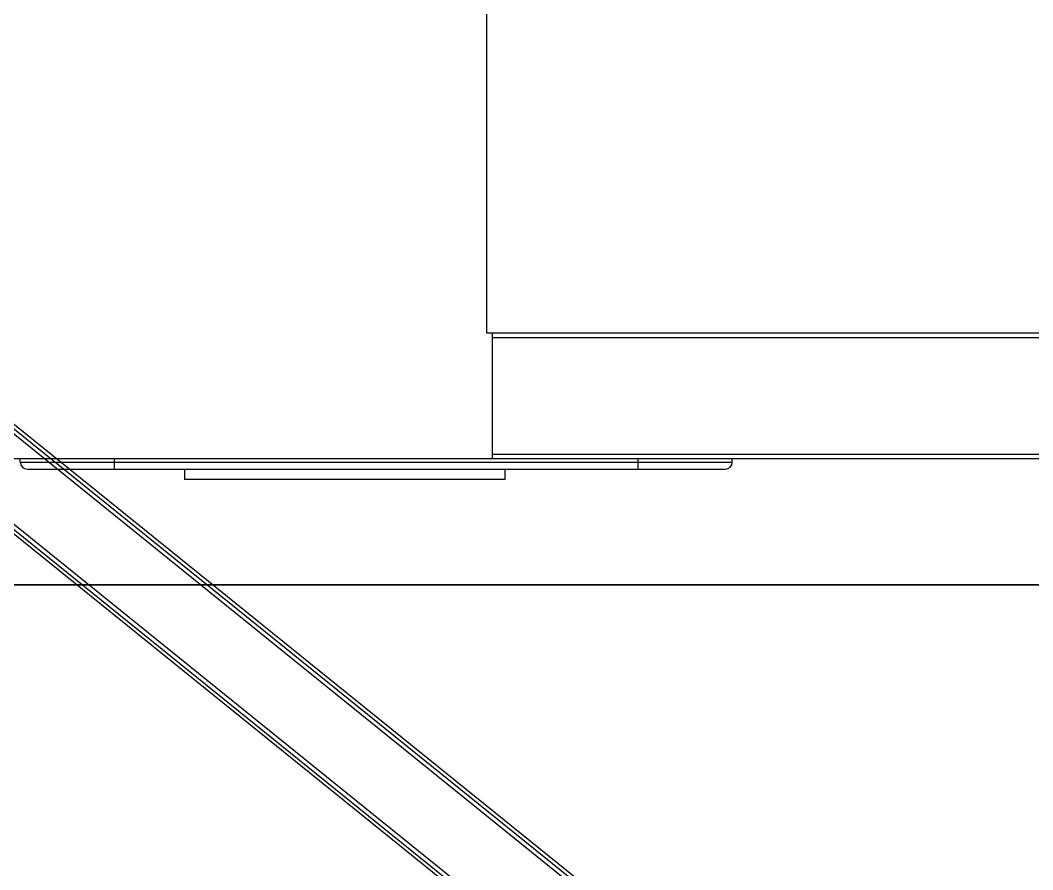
# Model space of a CAD drawing. Header units: millimetres. Extents: x -1052 to 3351, y 0 to 2015.
# Drawn here: x -251.95 to -242.42, y 1761.13 to 1769.12 of the extents above; entities that cross this region are included whole.
import ezdxf

# ---------------------------------------------------------------- set-up
doc = ezdxf.new("R2010")
doc.units = ezdxf.units.MM
doc.layers.add('AM_6', color=2, linetype='Continuous', lineweight=35)

msp = doc.modelspace()

# ---------------------------------------------------------------- linework, layer by layer
at = {"color": 7, "linetype": 'Continuous', "lineweight": 25}
for p, q in [((-247.5544, 1766.1785), (-247.5544, 1782.7453)), ((-244.7871, 1759.4949), (-253.4206, 1766.4618)), ((-240.1054, 1766.1785), (-247.5544, 1766.1785)), ((-247.5032, 1764.9951), (-247.5032, 1766.1785)), ((-253.9241, 1765.8379), (-245.2906, 1758.871)), ((-247.5032, 1764.9951), (-252.3352, 1764.9951)), ((-251.9463, 1764.9656), (-251.9463, 1764.9951)), ((-251.9463, 1764.9656), (-251.0588, 1764.9656)), ((-251.0588, 1764.9656), (-251.0588, 1764.9951)), ((-251.0588, 1764.9656), (-246.1331, 1764.9656)), ((-251.0588, 1764.899), (-251.0588, 1764.9656)), ((-240.1498, 1764.9951), (-247.5032, 1764.9951)), ((-246.1331, 1764.9951), (-246.1331, 1764.9656)), ((-246.1331, 1764.9656), (-246.1331, 1764.899)), ((-246.1331, 1764.9656), (-245.2456, 1764.9656)), ((-245.2456, 1764.9656), (-245.2456, 1764.9951)), ((-251.8797, 1764.899), (-251.0588, 1764.899)), ((-251.0588, 1764.899), (-246.1331, 1764.899)), ((-250.4005, 1764.899), (-250.4005, 1764.8028)), ((-247.383, 1764.8028), (-247.383, 1764.899)), ((-246.1331, 1764.899), (-245.3121, 1764.899)), ((-247.383, 1764.8028), (-250.4005, 1764.8028))]:
    msp.add_line(p, q, dxfattribs=at)
at = {"color": 8, "linetype": 'Continuous', "lineweight": 25}
for p, q in [((-253.4649, 1766.4069), (-244.8314, 1759.44)), ((-253.4407, 1766.4369), (-244.8072, 1759.47)), ((-240.1455, 1766.1341), (-247.5032, 1766.1341)), ((-253.8798, 1765.8927), (-245.2463, 1758.9259)), ((-253.904, 1765.8628), (-245.2705, 1758.8959)), ((-247.5032, 1765.0395), (-240.1455, 1765.0395))]:
    msp.add_line(p, q, dxfattribs=at)
at = {"color": 7, "linetype": 'Continuous', "lineweight": 25}
for centre, start, end in [((-251.8797, 1764.9656), 180, 270), ((-245.3121, 1764.9656), 270, 0)]:
    msp.add_arc(centre, 0.0666, start, end, dxfattribs=at)
at = {"layer": 'AM_6'}
msp.add_lwpolyline([(-269.689, 1785.112), (-210.5218, 1785.112), (-210.5218, 1763.8118), (-269.689, 1763.8118)], close=True, dxfattribs=at)

doc.saveas('drawing.dxf')
